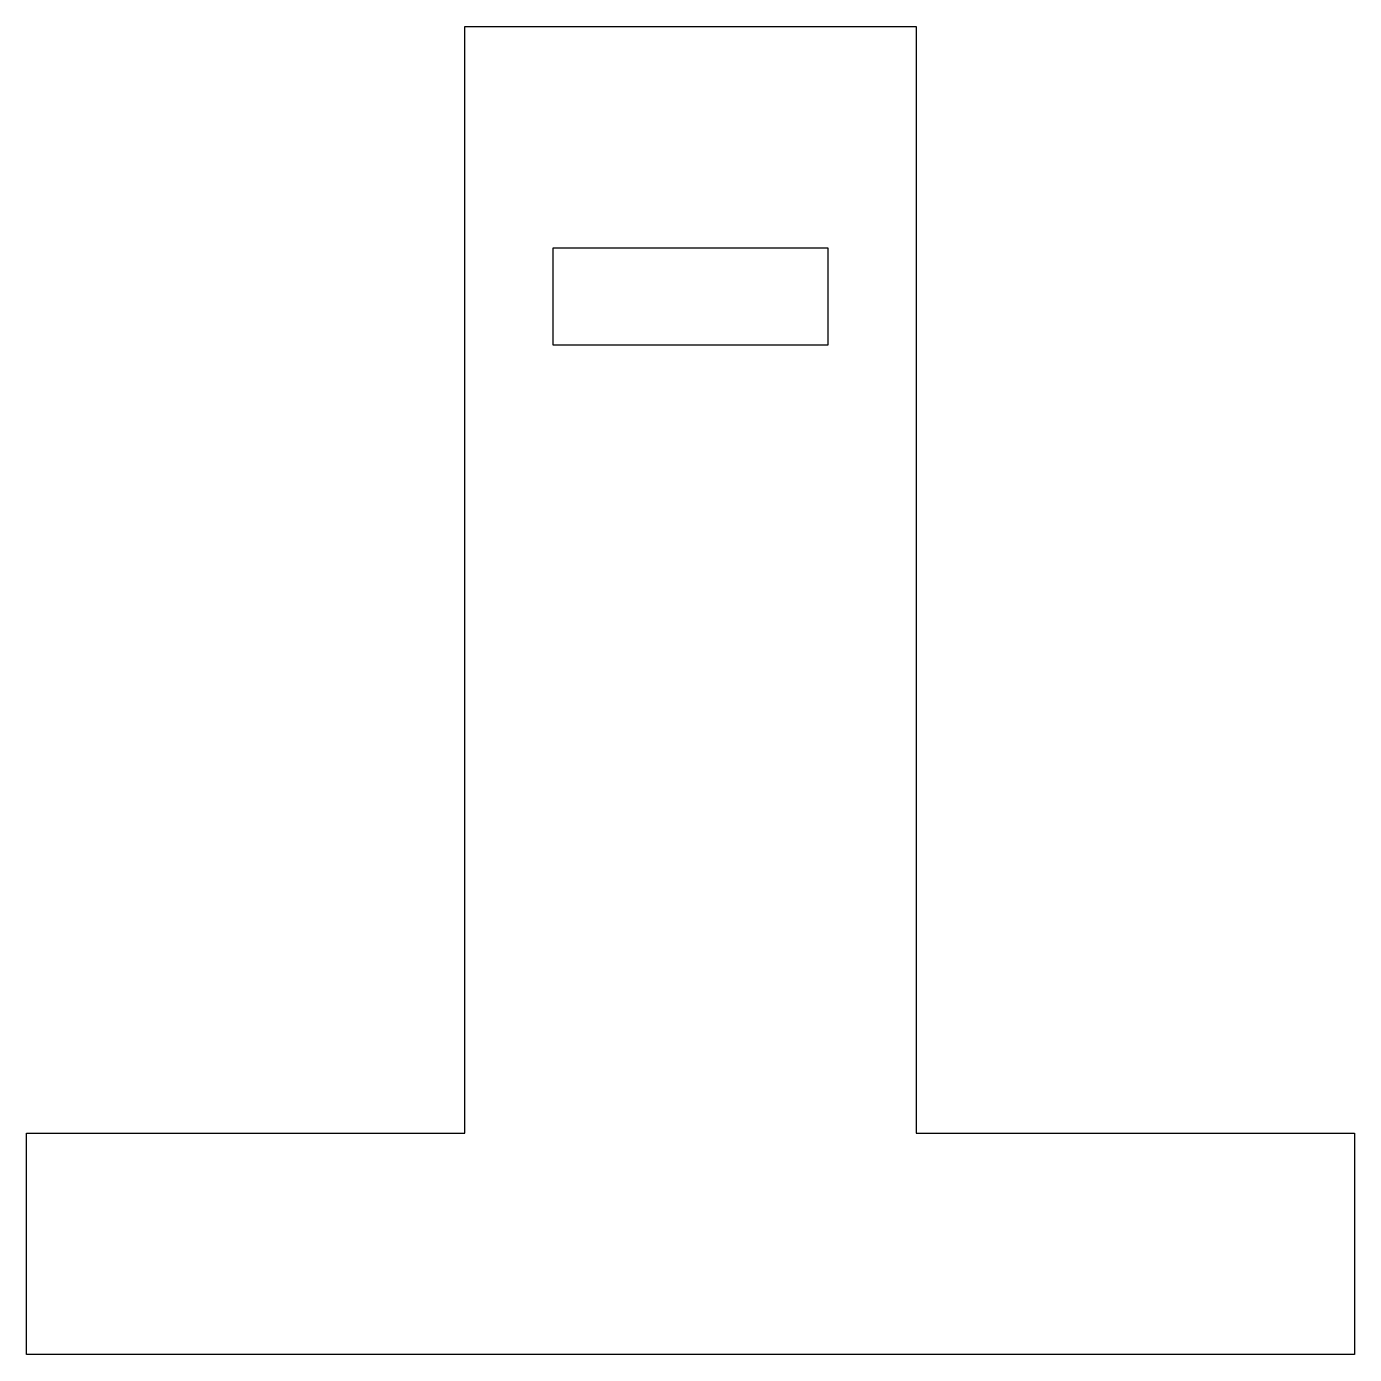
# Model space of a CAD drawing. Extents: x -15 to 15, y -5 to 25.
import ezdxf

# ---------------------------------------------------------------- set-up
doc = ezdxf.new("R2010")
doc.units = 0
doc.layers.get('0').update_dxf_attribs({"linetype": 'continuous'})

# ---------------------------------------------------------------- blocks, each defined once
blk = doc.blocks.new('PAD_CS')
at = {"color": 0}
for points in [[(15, -5), (-15, -5), (-15, 0), (-5.1, 0), (-5.1, 25), (5.1, 25), (5.1, 0), (15, 0)], [(3.1, 17.8), (-3.1, 17.8), (-3.1, 20), (3.1, 20)]]:
    blk.add_lwpolyline(points, close=True, dxfattribs=at)

msp = doc.modelspace()

# ---------------------------------------------------------------- block references
msp.add_blockref('PAD_CS', (0, 0))

doc.saveas('drawing.dxf')
